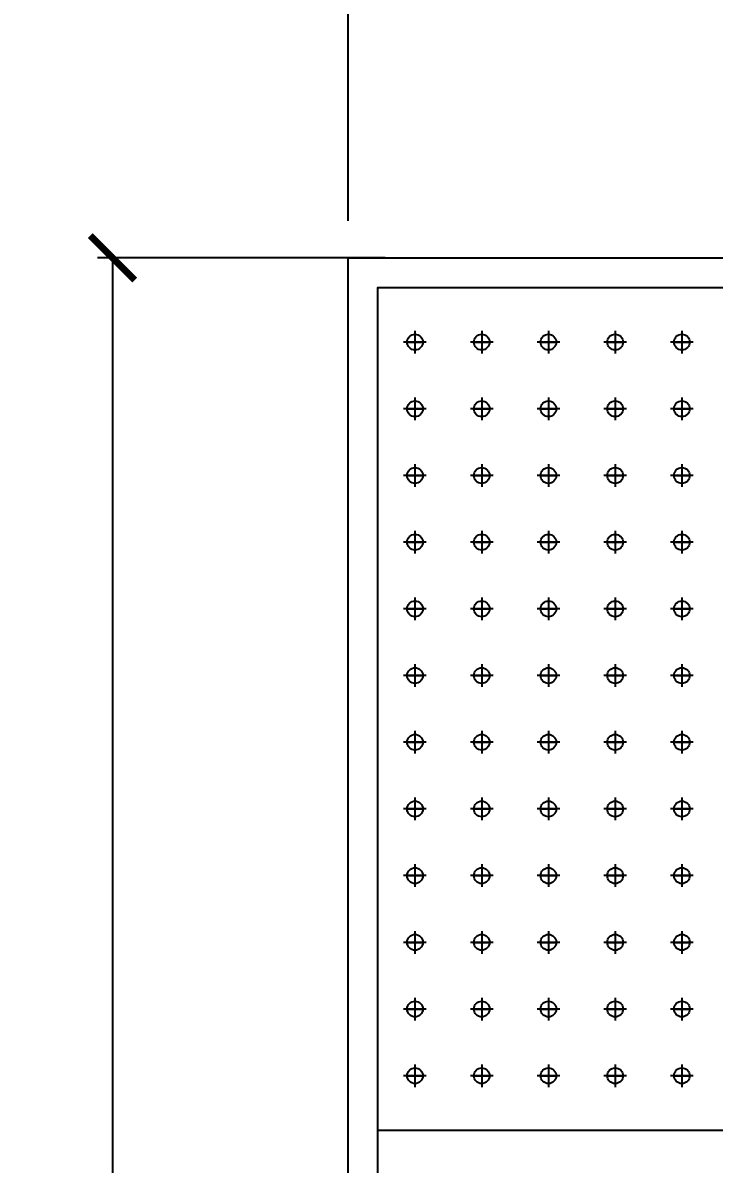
# Model space of a CAD drawing. Header units: millimetres. Extents: x 0 to 16815, y 0 to 11890.
# Drawn here: x 1546 to 2478, y 9183 to 10723 of the extents above; entities that cross this region are included whole.
import ezdxf

# ---------------------------------------------------------------- set-up
doc = ezdxf.new("R2010")
doc.units = ezdxf.units.MM
doc.linetypes.add('CENTER', pattern=[2, 1.25, -0.25, 0.25, -0.25])
doc.layers.get('DEFPOINTS').update_dxf_attribs({"color": 143})
doc.layers.add('CENTER', color=1, linetype='CENTER')
doc.layers.add('냉각탑_dim', color=1, linetype='Continuous')
doc.styles.add('HY울릉도L', font='')
doc.styles.get('HY울릉도L').set_extended_font_data('HY울릉도L')
doc.dimstyles.new('성지DIM', dxfattribs={"dimtxt": 3.5, "dimasz": 3, "dimexe": 1, "dimexo": 2.5, "dimgap": 2, "dimtad": 1, "dimdec": 0, "dimzin": 3, "dimdsep": 46, "dimtxsty": 'HY울릉도L', "dimblk": 'ARCHTICK', "dimcen": -2, "dimclrd": 256, "dimclre": 256, "dimclrt": 7, "dimadec": 0, "dimazin": 0, "dimtfac": 1, "dimtdec": 0, "dimtofl": 0, "dimtmove": 0, "dimatfit": 3, "dimfxl": 0, "dimtolj": 1, "dimtzin": 0, "dimlwe": -1, "dimarcsym": 0})

# ---------------------------------------------------------------- blocks, each defined once
blk = doc.blocks.new('_ArchTick')
at = {"color": 0, "linetype": 'ByBlock', "const_width": 0.15}
blk.add_lwpolyline([(-0.5, -0.5), (0.5, 0.5)], dxfattribs=at)
blk = doc.blocks.new('*D21')
at = {"layer": 'DEFPOINTS', "color": 0, "transparency": 16777216}
for p in [(7384.8, 10877.5), (1984.8, 10406.3), (7384.8, 10406.3)]:
    blk.add_point(p, dxfattribs=at)
at = {"layer": '냉각탑_dim', "transparency": 16777216}
for p, q in [((1984.8, 10456.3), (1984.8, 10897.5)), ((7384.8, 10456.3), (7384.8, 10897.5))]:
    blk.add_line(p, q, dxfattribs=at)
at = {"layer": '냉각탑_dim', "lineweight": -2, "transparency": 16777216}
blk.add_line((1984.8, 10877.5), (7384.8, 10877.5), dxfattribs=at)
at = {"layer": '냉각탑_dim', "lineweight": -2, "transparency": 16777216, "xscale": 60, "yscale": 60, "zscale": 60, "rotation": 180}
blk.add_blockref('_ArchTick', (1984.8, 10877.5), dxfattribs=at)
at = {"layer": '냉각탑_dim', "lineweight": -2, "transparency": 16777216, "xscale": 60, "yscale": 60, "zscale": 60}
blk.add_blockref('_ArchTick', (7384.8, 10877.5), dxfattribs=at)
at = {"layer": '냉각탑_dim', "color": 7, "transparency": 16777216, "insert": (4684.8, 10952.5), "char_height": 70, "attachment_point": 5, "style": 'HY울릉도L'}
blk.add_mtext('\\A1;5400', dxfattribs=at)
blk = doc.blocks.new('*D22')
at = {"layer": 'DEFPOINTS', "color": 0, "transparency": 16777216}
for p in [(2084.8, 10406.3), (1666.8, 7606.3), (2084.8, 7606.3)]:
    blk.add_point(p, dxfattribs=at)
at = {"layer": '냉각탑_dim', "transparency": 16777216}
for p, q in [((2034.8, 10406.3), (1646.8, 10406.3)), ((2034.8, 7606.3), (1646.8, 7606.3))]:
    blk.add_line(p, q, dxfattribs=at)
at = {"layer": '냉각탑_dim', "lineweight": -2, "transparency": 16777216}
blk.add_line((1666.8, 10406.3), (1666.8, 7606.3), dxfattribs=at)
at = {"layer": '냉각탑_dim', "lineweight": -2, "transparency": 16777216, "xscale": 60, "yscale": 60, "zscale": 60}
for p, rotation in [((1666.8, 10406.3), 90), ((1666.8, 7606.3), 270)]:
    blk.add_blockref('_ArchTick', p, dxfattribs=dict(at, rotation=rotation))
at = {"layer": '냉각탑_dim', "color": 7, "transparency": 16777216, "insert": (1591.8, 9006.3), "char_height": 70, "attachment_point": 5, "rotation": 90, "style": 'HY울릉도L'}
blk.add_mtext('\\A1;2800', dxfattribs=at)

msp = doc.modelspace()

# ---------------------------------------------------------------- linework, layer by layer
at = {"color": 3}
msp.add_line((3296.8, 9228.8), (2024.8, 9228.8), dxfattribs=at)
for points in [[(1984.8, 7606.3), (1984.8, 10406.3), (7384.8, 10406.3), (7384.8, 7606.3)], [(2024.8, 7646.3), (2024.8, 10366.3), (7344.8, 10366.3), (7344.8, 7646.3)]]:
    msp.add_lwpolyline(points, close=True, dxfattribs=at)
for centre in [(2074.8, 10292.5), (2164.8, 10292.5), (2254.8, 10292.5), (2344.8, 10292.5), (2434.8, 10292.5), (2074.8, 10202.5), (2164.8, 10202.5), (2254.8, 10202.5), (2344.8, 10202.5), (2434.8, 10202.5), (2074.8, 10112.5), (2164.8, 10112.5), (2254.8, 10112.5), (2344.8, 10112.5), (2434.8, 10112.5), (2074.8, 10022.5), (2164.8, 10022.5), (2254.8, 10022.5), (2344.8, 10022.5), (2434.8, 10022.5), (2074.8, 9932.5), (2164.8, 9932.5), (2254.8, 9932.5), (2344.8, 9932.5), (2434.8, 9932.5), (2074.8, 9842.5), (2164.8, 9842.5), (2254.8, 9842.5), (2344.8, 9842.5), (2434.8, 9842.5), (2074.8, 9752.5), (2164.8, 9752.5), (2254.8, 9752.5), (2344.8, 9752.5), (2434.8, 9752.5), (2074.8, 9662.5), (2164.8, 9662.5), (2254.8, 9662.5), (2344.8, 9662.5), (2434.8, 9662.5), (2074.8, 9572.5), (2164.8, 9572.5), (2254.8, 9572.5), (2344.8, 9572.5), (2434.8, 9572.5), (2074.8, 9482.5), (2164.8, 9482.5), (2254.8, 9482.5), (2344.8, 9482.5), (2434.8, 9482.5), (2074.8, 9392.5), (2164.8, 9392.5), (2254.8, 9392.5), (2344.8, 9392.5), (2434.8, 9392.5), (2074.8, 9302.5), (2164.8, 9302.5), (2254.8, 9302.5), (2344.8, 9302.5), (2434.8, 9302.5)]:
    msp.add_circle(centre, 10.6)
at = {"layer": 'CENTER', "linetype": 'CENTER', "ltscale": 50}
for p, q in [((2074.8, 10307.8), (2074.8, 10277.2)), ((2074.8, 10304.3), (2074.8, 10280.8)), ((2164.8, 10307.8), (2164.8, 10277.2)), ((2164.8, 10304.3), (2164.8, 10280.8)), ((2254.8, 10307.8), (2254.8, 10277.2)), ((2254.8, 10304.3), (2254.8, 10280.8)), ((2344.8, 10307.8), (2344.8, 10277.2)), ((2344.8, 10304.3), (2344.8, 10280.8)), ((2434.8, 10307.8), (2434.8, 10277.2)), ((2434.8, 10304.3), (2434.8, 10280.8)), ((2090.1, 10292.5), (2059.5, 10292.5)), ((2063, 10292.5), (2086.6, 10292.5)), ((2086.6, 10292.5), (2063, 10292.5)), ((2063, 10292.5), (2086.6, 10292.5)), ((2180.1, 10292.5), (2149.5, 10292.5)), ((2153, 10292.5), (2176.6, 10292.5)), ((2176.6, 10292.5), (2153, 10292.5)), ((2153, 10292.5), (2176.6, 10292.5)), ((2270.1, 10292.5), (2239.5, 10292.5)), ((2243, 10292.5), (2266.6, 10292.5)), ((2266.6, 10292.5), (2243, 10292.5)), ((2243, 10292.5), (2266.6, 10292.5)), ((2360.1, 10292.5), (2329.5, 10292.5)), ((2333, 10292.5), (2356.6, 10292.5)), ((2356.6, 10292.5), (2333, 10292.5)), ((2333, 10292.5), (2356.6, 10292.5)), ((2450.1, 10292.5), (2419.5, 10292.5)), ((2423, 10292.5), (2446.6, 10292.5)), ((2446.6, 10292.5), (2423, 10292.5)), ((2423, 10292.5), (2446.6, 10292.5)), ((2074.8, 10217.8), (2074.8, 10187.2)), ((2074.8, 10214.3), (2074.8, 10190.8)), ((2164.8, 10217.8), (2164.8, 10187.2)), ((2164.8, 10214.3), (2164.8, 10190.8)), ((2254.8, 10217.8), (2254.8, 10187.2)), ((2254.8, 10214.3), (2254.8, 10190.8)), ((2344.8, 10217.8), (2344.8, 10187.2)), ((2344.8, 10214.3), (2344.8, 10190.8)), ((2434.8, 10217.8), (2434.8, 10187.2)), ((2434.8, 10214.3), (2434.8, 10190.8)), ((2090.1, 10202.5), (2059.5, 10202.5)), ((2063, 10202.5), (2086.6, 10202.5)), ((2086.6, 10202.5), (2063, 10202.5)), ((2063, 10202.5), (2086.6, 10202.5)), ((2180.1, 10202.5), (2149.5, 10202.5)), ((2153, 10202.5), (2176.6, 10202.5)), ((2176.6, 10202.5), (2153, 10202.5)), ((2153, 10202.5), (2176.6, 10202.5)), ((2270.1, 10202.5), (2239.5, 10202.5)), ((2243, 10202.5), (2266.6, 10202.5)), ((2266.6, 10202.5), (2243, 10202.5)), ((2243, 10202.5), (2266.6, 10202.5)), ((2360.1, 10202.5), (2329.5, 10202.5)), ((2333, 10202.5), (2356.6, 10202.5)), ((2356.6, 10202.5), (2333, 10202.5)), ((2333, 10202.5), (2356.6, 10202.5)), ((2450.1, 10202.5), (2419.5, 10202.5)), ((2423, 10202.5), (2446.6, 10202.5)), ((2446.6, 10202.5), (2423, 10202.5)), ((2423, 10202.5), (2446.6, 10202.5)), ((2074.8, 10127.8), (2074.8, 10097.2)), ((2074.8, 10124.3), (2074.8, 10100.8)), ((2164.8, 10127.8), (2164.8, 10097.2)), ((2164.8, 10124.3), (2164.8, 10100.8)), ((2254.8, 10127.8), (2254.8, 10097.2)), ((2254.8, 10124.3), (2254.8, 10100.8)), ((2344.8, 10127.8), (2344.8, 10097.2)), ((2344.8, 10124.3), (2344.8, 10100.8)), ((2434.8, 10127.8), (2434.8, 10097.2)), ((2434.8, 10124.3), (2434.8, 10100.8)), ((2090.1, 10112.5), (2059.5, 10112.5)), ((2063, 10112.5), (2086.6, 10112.5)), ((2086.6, 10112.5), (2063, 10112.5)), ((2063, 10112.5), (2086.6, 10112.5)), ((2180.1, 10112.5), (2149.5, 10112.5)), ((2153, 10112.5), (2176.6, 10112.5)), ((2176.6, 10112.5), (2153, 10112.5)), ((2153, 10112.5), (2176.6, 10112.5)), ((2270.1, 10112.5), (2239.5, 10112.5)), ((2243, 10112.5), (2266.6, 10112.5)), ((2266.6, 10112.5), (2243, 10112.5)), ((2243, 10112.5), (2266.6, 10112.5)), ((2360.1, 10112.5), (2329.5, 10112.5)), ((2333, 10112.5), (2356.6, 10112.5)), ((2356.6, 10112.5), (2333, 10112.5)), ((2333, 10112.5), (2356.6, 10112.5)), ((2450.1, 10112.5), (2419.5, 10112.5)), ((2423, 10112.5), (2446.6, 10112.5)), ((2446.6, 10112.5), (2423, 10112.5)), ((2423, 10112.5), (2446.6, 10112.5)), ((2074.8, 10037.8), (2074.8, 10007.2)), ((2074.8, 10034.3), (2074.8, 10010.8)), ((2164.8, 10037.8), (2164.8, 10007.2)), ((2164.8, 10034.3), (2164.8, 10010.8)), ((2254.8, 10037.8), (2254.8, 10007.2)), ((2254.8, 10034.3), (2254.8, 10010.8)), ((2344.8, 10037.8), (2344.8, 10007.2)), ((2344.8, 10034.3), (2344.8, 10010.8)), ((2434.8, 10037.8), (2434.8, 10007.2)), ((2434.8, 10034.3), (2434.8, 10010.8)), ((2090.1, 10022.5), (2059.5, 10022.5)), ((2063, 10022.5), (2086.6, 10022.5)), ((2086.6, 10022.5), (2063, 10022.5)), ((2063, 10022.5), (2086.6, 10022.5)), ((2180.1, 10022.5), (2149.5, 10022.5)), ((2153, 10022.5), (2176.6, 10022.5)), ((2176.6, 10022.5), (2153, 10022.5)), ((2153, 10022.5), (2176.6, 10022.5)), ((2270.1, 10022.5), (2239.5, 10022.5)), ((2243, 10022.5), (2266.6, 10022.5)), ((2266.6, 10022.5), (2243, 10022.5)), ((2243, 10022.5), (2266.6, 10022.5)), ((2360.1, 10022.5), (2329.5, 10022.5)), ((2333, 10022.5), (2356.6, 10022.5)), ((2356.6, 10022.5), (2333, 10022.5)), ((2333, 10022.5), (2356.6, 10022.5)), ((2450.1, 10022.5), (2419.5, 10022.5)), ((2423, 10022.5), (2446.6, 10022.5)), ((2446.6, 10022.5), (2423, 10022.5)), ((2423, 10022.5), (2446.6, 10022.5)), ((2074.8, 9947.8), (2074.8, 9917.2)), ((2074.8, 9944.3), (2074.8, 9920.8)), ((2164.8, 9947.8), (2164.8, 9917.2)), ((2164.8, 9944.3), (2164.8, 9920.8)), ((2254.8, 9947.8), (2254.8, 9917.2)), ((2254.8, 9944.3), (2254.8, 9920.8)), ((2344.8, 9947.8), (2344.8, 9917.2)), ((2344.8, 9944.3), (2344.8, 9920.8)), ((2434.8, 9947.8), (2434.8, 9917.2)), ((2434.8, 9944.3), (2434.8, 9920.8)), ((2090.1, 9932.5), (2059.5, 9932.5)), ((2063, 9932.5), (2086.6, 9932.5)), ((2086.6, 9932.5), (2063, 9932.5)), ((2063, 9932.5), (2086.6, 9932.5)), ((2180.1, 9932.5), (2149.5, 9932.5)), ((2153, 9932.5), (2176.6, 9932.5)), ((2176.6, 9932.5), (2153, 9932.5)), ((2153, 9932.5), (2176.6, 9932.5)), ((2270.1, 9932.5), (2239.5, 9932.5)), ((2243, 9932.5), (2266.6, 9932.5)), ((2266.6, 9932.5), (2243, 9932.5)), ((2243, 9932.5), (2266.6, 9932.5)), ((2360.1, 9932.5), (2329.5, 9932.5)), ((2333, 9932.5), (2356.6, 9932.5)), ((2356.6, 9932.5), (2333, 9932.5)), ((2333, 9932.5), (2356.6, 9932.5)), ((2450.1, 9932.5), (2419.5, 9932.5)), ((2423, 9932.5), (2446.6, 9932.5)), ((2446.6, 9932.5), (2423, 9932.5)), ((2423, 9932.5), (2446.6, 9932.5)), ((2074.8, 9857.8), (2074.8, 9827.2)), ((2164.8, 9857.8), (2164.8, 9827.2)), ((2254.8, 9857.8), (2254.8, 9827.2)), ((2344.8, 9857.8), (2344.8, 9827.2)), ((2434.8, 9857.8), (2434.8, 9827.2)), ((2090.1, 9842.5), (2059.5, 9842.5)), ((2063, 9842.5), (2086.6, 9842.5)), ((2086.6, 9842.5), (2063, 9842.5)), ((2063, 9842.5), (2086.6, 9842.5)), ((2074.8, 9854.3), (2074.8, 9830.8)), ((2180.1, 9842.5), (2149.5, 9842.5)), ((2153, 9842.5), (2176.6, 9842.5)), ((2176.6, 9842.5), (2153, 9842.5)), ((2153, 9842.5), (2176.6, 9842.5)), ((2164.8, 9854.3), (2164.8, 9830.8)), ((2270.1, 9842.5), (2239.5, 9842.5)), ((2243, 9842.5), (2266.6, 9842.5)), ((2266.6, 9842.5), (2243, 9842.5)), ((2243, 9842.5), (2266.6, 9842.5)), ((2254.8, 9854.3), (2254.8, 9830.8)), ((2360.1, 9842.5), (2329.5, 9842.5)), ((2333, 9842.5), (2356.6, 9842.5)), ((2356.6, 9842.5), (2333, 9842.5)), ((2333, 9842.5), (2356.6, 9842.5)), ((2344.8, 9854.3), (2344.8, 9830.8)), ((2450.1, 9842.5), (2419.5, 9842.5)), ((2423, 9842.5), (2446.6, 9842.5)), ((2446.6, 9842.5), (2423, 9842.5)), ((2423, 9842.5), (2446.6, 9842.5)), ((2434.8, 9854.3), (2434.8, 9830.8)), ((2074.8, 9767.8), (2074.8, 9737.2)), ((2164.8, 9767.8), (2164.8, 9737.2)), ((2254.8, 9767.8), (2254.8, 9737.2)), ((2344.8, 9767.8), (2344.8, 9737.2)), ((2434.8, 9767.8), (2434.8, 9737.2)), ((2090.1, 9752.5), (2059.5, 9752.5)), ((2063, 9752.5), (2086.6, 9752.5)), ((2086.6, 9752.5), (2063, 9752.5)), ((2063, 9752.5), (2086.6, 9752.5)), ((2074.8, 9764.3), (2074.8, 9740.8)), ((2180.1, 9752.5), (2149.5, 9752.5)), ((2153, 9752.5), (2176.6, 9752.5)), ((2176.6, 9752.5), (2153, 9752.5)), ((2153, 9752.5), (2176.6, 9752.5)), ((2164.8, 9764.3), (2164.8, 9740.8)), ((2270.1, 9752.5), (2239.5, 9752.5)), ((2243, 9752.5), (2266.6, 9752.5)), ((2266.6, 9752.5), (2243, 9752.5)), ((2243, 9752.5), (2266.6, 9752.5)), ((2254.8, 9764.3), (2254.8, 9740.8)), ((2360.1, 9752.5), (2329.5, 9752.5)), ((2333, 9752.5), (2356.6, 9752.5)), ((2356.6, 9752.5), (2333, 9752.5)), ((2333, 9752.5), (2356.6, 9752.5)), ((2344.8, 9764.3), (2344.8, 9740.8)), ((2450.1, 9752.5), (2419.5, 9752.5)), ((2423, 9752.5), (2446.6, 9752.5)), ((2446.6, 9752.5), (2423, 9752.5)), ((2423, 9752.5), (2446.6, 9752.5)), ((2434.8, 9764.3), (2434.8, 9740.8)), ((2074.8, 9677.8), (2074.8, 9647.2)), ((2074.8, 9674.3), (2074.8, 9650.8)), ((2164.8, 9677.8), (2164.8, 9647.2)), ((2164.8, 9674.3), (2164.8, 9650.8)), ((2254.8, 9677.8), (2254.8, 9647.2)), ((2254.8, 9674.3), (2254.8, 9650.8)), ((2344.8, 9677.8), (2344.8, 9647.2)), ((2344.8, 9674.3), (2344.8, 9650.8)), ((2434.8, 9677.8), (2434.8, 9647.2)), ((2434.8, 9674.3), (2434.8, 9650.8)), ((2090.1, 9662.5), (2059.5, 9662.5)), ((2063, 9662.5), (2086.6, 9662.5)), ((2086.6, 9662.5), (2063, 9662.5)), ((2063, 9662.5), (2086.6, 9662.5)), ((2180.1, 9662.5), (2149.5, 9662.5)), ((2153, 9662.5), (2176.6, 9662.5)), ((2176.6, 9662.5), (2153, 9662.5)), ((2153, 9662.5), (2176.6, 9662.5)), ((2270.1, 9662.5), (2239.5, 9662.5)), ((2243, 9662.5), (2266.6, 9662.5)), ((2266.6, 9662.5), (2243, 9662.5)), ((2243, 9662.5), (2266.6, 9662.5)), ((2360.1, 9662.5), (2329.5, 9662.5)), ((2333, 9662.5), (2356.6, 9662.5)), ((2356.6, 9662.5), (2333, 9662.5)), ((2333, 9662.5), (2356.6, 9662.5)), ((2450.1, 9662.5), (2419.5, 9662.5)), ((2423, 9662.5), (2446.6, 9662.5)), ((2446.6, 9662.5), (2423, 9662.5)), ((2423, 9662.5), (2446.6, 9662.5)), ((2074.8, 9587.8), (2074.8, 9557.2)), ((2074.8, 9584.3), (2074.8, 9560.8)), ((2164.8, 9587.8), (2164.8, 9557.2)), ((2164.8, 9584.3), (2164.8, 9560.8)), ((2254.8, 9587.8), (2254.8, 9557.2)), ((2254.8, 9584.3), (2254.8, 9560.8)), ((2344.8, 9587.8), (2344.8, 9557.2)), ((2344.8, 9584.3), (2344.8, 9560.8)), ((2434.8, 9587.8), (2434.8, 9557.2)), ((2434.8, 9584.3), (2434.8, 9560.8)), ((2090.1, 9572.5), (2059.5, 9572.5)), ((2063, 9572.5), (2086.6, 9572.5)), ((2086.6, 9572.5), (2063, 9572.5)), ((2063, 9572.5), (2086.6, 9572.5)), ((2180.1, 9572.5), (2149.5, 9572.5)), ((2153, 9572.5), (2176.6, 9572.5)), ((2176.6, 9572.5), (2153, 9572.5)), ((2153, 9572.5), (2176.6, 9572.5)), ((2270.1, 9572.5), (2239.5, 9572.5)), ((2243, 9572.5), (2266.6, 9572.5)), ((2266.6, 9572.5), (2243, 9572.5)), ((2243, 9572.5), (2266.6, 9572.5)), ((2360.1, 9572.5), (2329.5, 9572.5)), ((2333, 9572.5), (2356.6, 9572.5)), ((2356.6, 9572.5), (2333, 9572.5)), ((2333, 9572.5), (2356.6, 9572.5)), ((2450.1, 9572.5), (2419.5, 9572.5)), ((2423, 9572.5), (2446.6, 9572.5)), ((2446.6, 9572.5), (2423, 9572.5)), ((2423, 9572.5), (2446.6, 9572.5)), ((2074.8, 9497.8), (2074.8, 9467.2)), ((2074.8, 9494.3), (2074.8, 9470.8)), ((2164.8, 9497.8), (2164.8, 9467.2)), ((2164.8, 9494.3), (2164.8, 9470.8)), ((2254.8, 9497.8), (2254.8, 9467.2)), ((2254.8, 9494.3), (2254.8, 9470.8)), ((2344.8, 9497.8), (2344.8, 9467.2)), ((2344.8, 9494.3), (2344.8, 9470.8)), ((2434.8, 9497.8), (2434.8, 9467.2)), ((2434.8, 9494.3), (2434.8, 9470.8)), ((2090.1, 9482.5), (2059.5, 9482.5)), ((2063, 9482.5), (2086.6, 9482.5)), ((2086.6, 9482.5), (2063, 9482.5)), ((2063, 9482.5), (2086.6, 9482.5)), ((2180.1, 9482.5), (2149.5, 9482.5)), ((2153, 9482.5), (2176.6, 9482.5)), ((2176.6, 9482.5), (2153, 9482.5)), ((2153, 9482.5), (2176.6, 9482.5)), ((2270.1, 9482.5), (2239.5, 9482.5)), ((2243, 9482.5), (2266.6, 9482.5)), ((2266.6, 9482.5), (2243, 9482.5)), ((2243, 9482.5), (2266.6, 9482.5)), ((2360.1, 9482.5), (2329.5, 9482.5)), ((2333, 9482.5), (2356.6, 9482.5)), ((2356.6, 9482.5), (2333, 9482.5)), ((2333, 9482.5), (2356.6, 9482.5)), ((2450.1, 9482.5), (2419.5, 9482.5)), ((2423, 9482.5), (2446.6, 9482.5)), ((2446.6, 9482.5), (2423, 9482.5)), ((2423, 9482.5), (2446.6, 9482.5)), ((2074.8, 9407.8), (2074.8, 9377.2)), ((2074.8, 9404.3), (2074.8, 9380.8)), ((2164.8, 9407.8), (2164.8, 9377.2)), ((2164.8, 9404.3), (2164.8, 9380.8)), ((2254.8, 9407.8), (2254.8, 9377.2)), ((2254.8, 9404.3), (2254.8, 9380.8)), ((2344.8, 9407.8), (2344.8, 9377.2)), ((2344.8, 9404.3), (2344.8, 9380.8)), ((2434.8, 9407.8), (2434.8, 9377.2)), ((2434.8, 9404.3), (2434.8, 9380.8)), ((2090.1, 9392.5), (2059.5, 9392.5)), ((2063, 9392.5), (2086.6, 9392.5)), ((2086.6, 9392.5), (2063, 9392.5)), ((2063, 9392.5), (2086.6, 9392.5)), ((2180.1, 9392.5), (2149.5, 9392.5)), ((2153, 9392.5), (2176.6, 9392.5)), ((2176.6, 9392.5), (2153, 9392.5)), ((2153, 9392.5), (2176.6, 9392.5)), ((2270.1, 9392.5), (2239.5, 9392.5)), ((2243, 9392.5), (2266.6, 9392.5)), ((2266.6, 9392.5), (2243, 9392.5)), ((2243, 9392.5), (2266.6, 9392.5)), ((2360.1, 9392.5), (2329.5, 9392.5)), ((2333, 9392.5), (2356.6, 9392.5)), ((2356.6, 9392.5), (2333, 9392.5)), ((2333, 9392.5), (2356.6, 9392.5)), ((2450.1, 9392.5), (2419.5, 9392.5)), ((2423, 9392.5), (2446.6, 9392.5)), ((2446.6, 9392.5), (2423, 9392.5)), ((2423, 9392.5), (2446.6, 9392.5)), ((2074.8, 9317.8), (2074.8, 9287.2)), ((2074.8, 9314.3), (2074.8, 9290.8)), ((2164.8, 9317.8), (2164.8, 9287.2)), ((2164.8, 9314.3), (2164.8, 9290.8)), ((2254.8, 9317.8), (2254.8, 9287.2)), ((2254.8, 9314.3), (2254.8, 9290.8)), ((2344.8, 9317.8), (2344.8, 9287.2)), ((2344.8, 9314.3), (2344.8, 9290.8)), ((2434.8, 9317.8), (2434.8, 9287.2)), ((2434.8, 9314.3), (2434.8, 9290.8)), ((2090.1, 9302.5), (2059.5, 9302.5)), ((2063, 9302.5), (2086.6, 9302.5)), ((2086.6, 9302.5), (2063, 9302.5)), ((2063, 9302.5), (2086.6, 9302.5)), ((2180.1, 9302.5), (2149.5, 9302.5)), ((2153, 9302.5), (2176.6, 9302.5)), ((2176.6, 9302.5), (2153, 9302.5)), ((2153, 9302.5), (2176.6, 9302.5)), ((2270.1, 9302.5), (2239.5, 9302.5)), ((2243, 9302.5), (2266.6, 9302.5)), ((2266.6, 9302.5), (2243, 9302.5)), ((2243, 9302.5), (2266.6, 9302.5)), ((2360.1, 9302.5), (2329.5, 9302.5)), ((2333, 9302.5), (2356.6, 9302.5)), ((2356.6, 9302.5), (2333, 9302.5)), ((2333, 9302.5), (2356.6, 9302.5)), ((2450.1, 9302.5), (2419.5, 9302.5)), ((2423, 9302.5), (2446.6, 9302.5)), ((2446.6, 9302.5), (2423, 9302.5)), ((2423, 9302.5), (2446.6, 9302.5))]:
    msp.add_line(p, q, dxfattribs=at)

# ---------------------------------------------------------------- dimensions: what is measured, and where the dimension line sits
at = {"layer": '냉각탑_dim'}
dim = msp.add_linear_dim(base=(7384.8, 10877.5), p1=(1984.8, 10406.3), p2=(7384.8, 10406.3), dimstyle='성지DIM', override={"dimscale": 20, "dimtmove": 2}, dxfattribs=at)
dim.commit()
dim.dimension.update_dxf_attribs({"geometry": '*D21', "text_midpoint": (4684.8, 10952.5)})
dim = msp.add_linear_dim(base=(1666.8, 7606.3), p1=(2084.8, 10406.3), p2=(2084.8, 7606.3), angle=90, dimstyle='성지DIM', override={"dimscale": 20, "dimtmove": 2}, dxfattribs=at)
dim.commit()
dim.dimension.update_dxf_attribs({"geometry": '*D22', "text_midpoint": (1591.8, 9006.3)})

doc.saveas('drawing.dxf')
